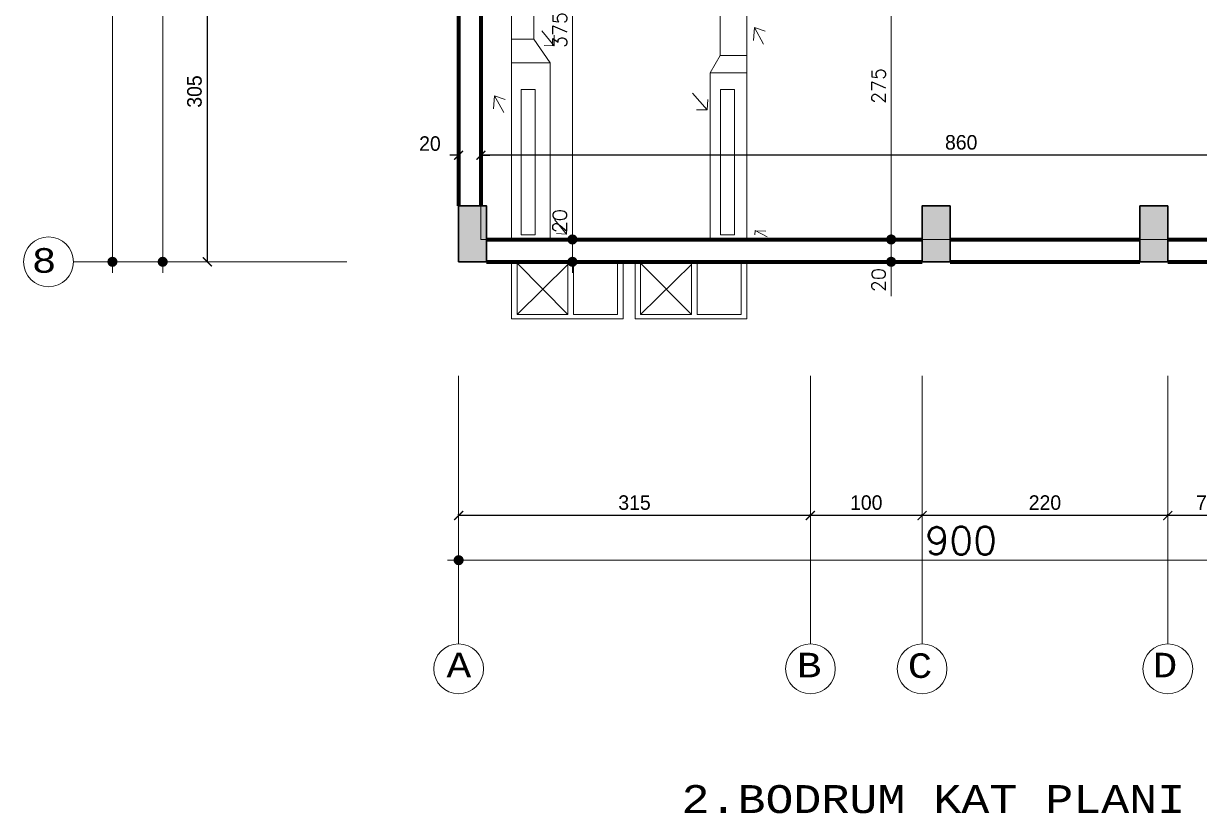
# Model space of a CAD drawing. Header units: millimetres. Extents: x 35860 to 71103, y -11298 to -8385.
# Drawn here: x 40772 to 41825, y -11117 to -10410 of the extents above; entities that cross this region are included whole.
import ezdxf

# ---------------------------------------------------------------- set-up
doc = ezdxf.new("R2010")
doc.units = ezdxf.units.MM
doc.header["$MEASUREMENT"] = 0
doc.layers.get('0').update_dxf_attribs({"lineweight": 15})
doc.layers.get('Defpoints').update_dxf_attribs({"lineweight": 20})
for name, color, linetype, lineweight in [('03_Yazı', 1, 'Continuous', 30), ('07', 3, 'Continuous', 70), ('Aks&Tefriş', 5, 'Continuous', 20), ('Kolon', 6, 'Continuous', 30), ('Ölçü', 140, 'Continuous', 20)]:
    doc.layers.add(name, color=color, linetype=linetype, lineweight=lineweight)
doc.layers.add('Lay_X', color=45, linetype='Continuous', lineweight=13, plot=False)
doc.styles.add('0', font='txt.shx')
doc.styles.add('C', font='')
doc.styles.get('C').set_extended_font_data('Courier New Tur')
doc.dimstyles.new('2', dxfattribs={"dimtxt": 12.5, "dimasz": 1, "dimexe": 0, "dimexo": 0, "dimgap": 5, "dimtad": 1, "dimdec": 0, "dimlfac": -1, "dimzin": 12, "dimdsep": 46, "dimtxsty": '0', "dimblk": 'DOT', "dimcen": 2.5, "dimse1": 1, "dimse2": 1, "dimclrd": 256, "dimclrt": 1, "dimadec": 0, "dimazin": 0, "dimtfac": 1, "dimtdec": 0, "dimtmove": 0, "dimatfit": 0, "dimldrblk": 'DOT', "dimfxl": 1, "dimtolj": 1, "dimtzin": 0, "dimlwd": -1, "dimarcsym": 0})
doc.dimstyles.new('5', dxfattribs={"dimtxt": 25, "dimasz": 1, "dimexe": 0, "dimexo": 0, "dimgap": 5, "dimtad": 1, "dimdec": 0, "dimlfac": -1, "dimzin": 12, "dimdsep": 46, "dimtxsty": '0', "dimblk": 'DOT', "dimcen": 2.5, "dimse1": 1, "dimse2": 1, "dimclrd": 256, "dimclrt": 1, "dimadec": 8, "dimazin": 0, "dimtfac": 1, "dimtdec": 0, "dimtmove": 0, "dimatfit": 0, "dimldrblk": 'DOT', "dimfxl": 1, "dimtolj": 1, "dimtzin": 0, "dimlwd": -1, "dimarcsym": 0})
doc.dimstyles.new('STANDART', dxfattribs={"dimtxt": 13, "dimasz": 8, "dimexe": 1.25, "dimexo": 0.625, "dimgap": 5, "dimtad": 1, "dimdec": 0, "dimrnd": 5, "dimzin": 1, "dimdsep": 46, "dimtxsty": 'Standard', "dimblk1": 'ARCHTICK', "dimblk2": 'ARCHTICK', "dimsah": 1, "dimcen": 2.5, "dimclrd": 256, "dimclre": 256, "dimclrt": 1, "dimadec": 0, "dimazin": 0, "dimtfac": 1, "dimtdec": 0, "dimtofl": 0, "dimtmove": 1, "dimatfit": 0, "dimldrblk": 'ARCHTICK', "dimfxl": 1, "dimtolj": 1, "dimtzin": 0, "dimarcsym": 0})

# ---------------------------------------------------------------- blocks, each defined once
blk = doc.blocks.new('_ARCHTICK')
at = {"color": 0, "linetype": 'ByBlock', "const_width": 0.15}
blk.add_lwpolyline([(-0.5, -0.5), (0.5, 0.5)], dxfattribs=at)
blk = doc.blocks.new('*D16')
at = {"layer": 'Defpoints', "color": 0, "transparency": 16777216}
for p in [(41161.8, -10528), (41161.8, -10528), (41181.8, -10528)]:
    blk.add_point(p, dxfattribs=at)
at = {"layer": 'Ölçü', "lineweight": -2, "transparency": 16777216}
for p, q in [((41161.8, -10528), (41153.8, -10528)), ((41161.8, -10528.6), (41161.8, -10529.2)), ((41181.8, -10528), (41189.8, -10528))]:
    blk.add_line(p, q, dxfattribs=at)
at = {"layer": 'Ölçü', "lineweight": -2, "transparency": 16777216, "xscale": 8, "yscale": 8, "zscale": 8}
blk.add_blockref('_ARCHTICK', (41161.8, -10528), dxfattribs=at)
at = {"layer": 'Ölçü', "lineweight": -2, "transparency": 16777216, "xscale": 8, "yscale": 8, "zscale": 8, "rotation": 180}
blk.add_blockref('_ARCHTICK', (41181.8, -10528), dxfattribs=at)
at = {"layer": 'Ölçü', "color": 1, "transparency": 16777216, "insert": (41136.1, -10517.6), "char_height": 13, "attachment_point": 5}
blk.add_mtext('\\A1;20', dxfattribs=at)
blk = doc.blocks.new('*D20')
at = {"layer": 'Defpoints', "color": 0, "transparency": 16777216}
for p in [(41181.8, -10528), (41181.8, -10528), (42041.8, -10528)]:
    blk.add_point(p, dxfattribs=at)
at = {"layer": 'Ölçü', "lineweight": -2, "transparency": 16777216}
for p, q in [((42041.8, -10528), (41181.8, -10528)), ((41181.8, -10528.6), (41181.8, -10529.3))]:
    blk.add_line(p, q, dxfattribs=at)
at = {"layer": 'Ölçü', "lineweight": -2, "transparency": 16777216, "xscale": 8, "yscale": 8, "zscale": 8, "rotation": 180}
blk.add_blockref('_ARCHTICK', (41181.8, -10528), dxfattribs=at)
at = {"layer": 'Ölçü', "lineweight": -2, "transparency": 16777216, "xscale": 8, "yscale": 8, "zscale": 8}
blk.add_blockref('_ARCHTICK', (42041.8, -10528), dxfattribs=at)
at = {"layer": 'Ölçü', "color": 1, "transparency": 16777216, "insert": (41611.8, -10516.5), "char_height": 13, "attachment_point": 5}
blk.add_mtext('\\A1;860', dxfattribs=at)
blk = doc.blocks.new('DOT')
at = {"color": 0}
blk.add_line((-10, 0), (10, 0), dxfattribs=at)
at = {"color": 0, "const_width": 4.5}
blk.add_lwpolyline([(-2.25, 0, 1), (2.25, 0, 1)], format="xyb", close=True, dxfattribs=at)
blk = doc.blocks.new('*D326')
at = {"layer": 'Aks&Tefriş', "transparency": 16777216}
blk.add_line((42060.8, -10890.6), (41162.8, -10890.6), dxfattribs=at)
at = {"layer": 'Defpoints', "color": 0, "transparency": 16777216}
for p in [(41161.8, -10890.6), (41161.8, -10890.6), (42061.8, -10890.6)]:
    blk.add_point(p, dxfattribs=at)
at = {"layer": 'Aks&Tefriş', "transparency": 16777216, "rotation": 180}
blk.add_blockref('DOT', (41161.8, -10890.6), dxfattribs=at)
at = {"layer": 'Aks&Tefriş', "transparency": 16777216}
blk.add_blockref('DOT', (42061.8, -10890.6), dxfattribs=at)
at = {"layer": 'Aks&Tefriş', "color": 1, "transparency": 16777216, "insert": (41611.8, -10873.1), "char_height": 25, "attachment_point": 5, "style": '0'}
blk.add_mtext('\\A1;900', dxfattribs=at)
blk = doc.blocks.new('*D328')
at = {"layer": 'Aks&Tefriş', "lineweight": -2, "transparency": 16777216}
for p, q in [((41796.8, -10850), (41796.8, -10849.4)), ((41866.8, -10850.6), (41796.8, -10850.6))]:
    blk.add_line(p, q, dxfattribs=at)
at = {"layer": 'Defpoints', "color": 0, "transparency": 16777216}
for p in [(41796.8, -10850.6), (41796.8, -10850.6), (41866.8, -10850.6)]:
    blk.add_point(p, dxfattribs=at)
at = {"layer": 'Aks&Tefriş', "lineweight": -2, "transparency": 16777216, "xscale": 8, "yscale": 8, "zscale": 8, "rotation": 180}
blk.add_blockref('_ARCHTICK', (41796.8, -10850.6), dxfattribs=at)
at = {"layer": 'Aks&Tefriş', "lineweight": -2, "transparency": 16777216, "xscale": 8, "yscale": 8, "zscale": 8}
blk.add_blockref('_ARCHTICK', (41866.8, -10850.6), dxfattribs=at)
at = {"layer": 'Aks&Tefriş', "color": 1, "transparency": 16777216, "insert": (41831.8, -10839.1), "char_height": 13, "attachment_point": 5}
blk.add_mtext('\\A1;70', dxfattribs=at)
blk = doc.blocks.new('*D329')
at = {"layer": 'Aks&Tefriş', "lineweight": -2, "transparency": 16777216}
for p, q in [((41576.8, -10850), (41576.8, -10849.4)), ((41796.8, -10850.6), (41576.8, -10850.6))]:
    blk.add_line(p, q, dxfattribs=at)
at = {"layer": 'Defpoints', "color": 0, "transparency": 16777216}
for p in [(41576.8, -10850.6), (41576.8, -10850.6), (41796.8, -10850.6)]:
    blk.add_point(p, dxfattribs=at)
at = {"layer": 'Aks&Tefriş', "lineweight": -2, "transparency": 16777216, "xscale": 8, "yscale": 8, "zscale": 8, "rotation": 180}
blk.add_blockref('_ARCHTICK', (41576.8, -10850.6), dxfattribs=at)
at = {"layer": 'Aks&Tefriş', "lineweight": -2, "transparency": 16777216, "xscale": 8, "yscale": 8, "zscale": 8}
blk.add_blockref('_ARCHTICK', (41796.8, -10850.6), dxfattribs=at)
at = {"layer": 'Aks&Tefriş', "color": 1, "transparency": 16777216, "insert": (41686.8, -10839.1), "char_height": 13, "attachment_point": 5}
blk.add_mtext('\\A1;220', dxfattribs=at)
blk = doc.blocks.new('*D330')
at = {"layer": 'Aks&Tefriş', "lineweight": -2, "transparency": 16777216}
for p, q in [((41476.8, -10850), (41476.8, -10849.4)), ((41576.8, -10850.6), (41476.8, -10850.6))]:
    blk.add_line(p, q, dxfattribs=at)
at = {"layer": 'Defpoints', "color": 0, "transparency": 16777216}
for p in [(41476.8, -10850.6), (41476.8, -10850.6), (41576.8, -10850.6)]:
    blk.add_point(p, dxfattribs=at)
at = {"layer": 'Aks&Tefriş', "lineweight": -2, "transparency": 16777216, "xscale": 8, "yscale": 8, "zscale": 8, "rotation": 180}
blk.add_blockref('_ARCHTICK', (41476.8, -10850.6), dxfattribs=at)
at = {"layer": 'Aks&Tefriş', "lineweight": -2, "transparency": 16777216, "xscale": 8, "yscale": 8, "zscale": 8}
blk.add_blockref('_ARCHTICK', (41576.8, -10850.6), dxfattribs=at)
at = {"layer": 'Aks&Tefriş', "color": 1, "transparency": 16777216, "insert": (41526.8, -10839.1), "char_height": 13, "attachment_point": 5}
blk.add_mtext('\\A1;100', dxfattribs=at)
blk = doc.blocks.new('*D331')
at = {"layer": 'Aks&Tefriş', "lineweight": -2, "transparency": 16777216}
for p, q in [((41161.8, -10850), (41161.8, -10849.4)), ((41476.8, -10850.6), (41161.8, -10850.6))]:
    blk.add_line(p, q, dxfattribs=at)
at = {"layer": 'Defpoints', "color": 0, "transparency": 16777216}
for p in [(41161.8, -10850.6), (41161.8, -10850.6), (41476.8, -10850.6)]:
    blk.add_point(p, dxfattribs=at)
at = {"layer": 'Aks&Tefriş', "lineweight": -2, "transparency": 16777216, "xscale": 8, "yscale": 8, "zscale": 8, "rotation": 180}
blk.add_blockref('_ARCHTICK', (41161.8, -10850.6), dxfattribs=at)
at = {"layer": 'Aks&Tefriş', "lineweight": -2, "transparency": 16777216, "xscale": 8, "yscale": 8, "zscale": 8}
blk.add_blockref('_ARCHTICK', (41476.8, -10850.6), dxfattribs=at)
at = {"layer": 'Aks&Tefriş', "color": 1, "transparency": 16777216, "insert": (41319.3, -10839.1), "char_height": 13, "attachment_point": 5}
blk.add_mtext('\\A1;315', dxfattribs=at)
blk = doc.blocks.new('*D338')
at = {"layer": 'Aks&Tefriş', "transparency": 16777216}
blk.add_line((40896.8, -9334.4), (40896.8, -10622.4), dxfattribs=at)
at = {"layer": 'Defpoints', "color": 0, "transparency": 16777216}
for p in [(40896.8, -9333.4), (40896.8, -10623.4), (40896.8, -10623.4)]:
    blk.add_point(p, dxfattribs=at)
at = {"layer": 'Aks&Tefriş', "transparency": 16777216}
for p, rotation in [((40896.8, -9333.4), 90), ((40896.8, -10623.4), 270)]:
    blk.add_blockref('DOT', p, dxfattribs=dict(at, rotation=rotation))
at = {"layer": 'Aks&Tefriş', "color": 1, "transparency": 16777216, "insert": (40879.3, -9978.4), "char_height": 25, "attachment_point": 5, "rotation": 90, "style": '0'}
blk.add_mtext('\\A1;1290', dxfattribs=at)
blk = doc.blocks.new('*D339')
at = {"layer": 'Aks&Tefriş', "lineweight": -2, "transparency": 16777216}
for p, q in [((40936.2, -10318.4), (40935.5, -10318.4)), ((40936.8, -10623.4), (40936.8, -10318.4))]:
    blk.add_line(p, q, dxfattribs=at)
at = {"layer": 'Defpoints', "color": 0, "transparency": 16777216}
for p in [(40936.8, -10318.4), (40936.8, -10318.4), (40936.8, -10623.4)]:
    blk.add_point(p, dxfattribs=at)
at = {"layer": 'Aks&Tefriş', "lineweight": -2, "transparency": 16777216, "xscale": 8, "yscale": 8, "zscale": 8}
for p, rotation in [((40936.8, -10318.4), 90), ((40936.8, -10623.4), 270)]:
    blk.add_blockref('_ARCHTICK', p, dxfattribs=dict(at, rotation=rotation))
at = {"layer": 'Aks&Tefriş', "color": 1, "transparency": 16777216, "insert": (40925.3, -10470.9), "char_height": 13, "attachment_point": 5, "rotation": 90}
blk.add_mtext('\\A1;305', dxfattribs=at)
blk = doc.blocks.new('*D350')
at = {"layer": 'Aks&Tefriş', "transparency": 16777216}
blk.add_line((40851.8, -8714.4), (40851.8, -10622.4), dxfattribs=at)
at = {"layer": 'Defpoints', "color": 0, "transparency": 16777216}
for p in [(40851.8, -8713.4), (40851.8, -10623.4), (40851.8, -10623.4)]:
    blk.add_point(p, dxfattribs=at)
at = {"layer": 'Aks&Tefriş', "transparency": 16777216}
for p, rotation in [((40851.8, -8713.4), 90), ((40851.8, -10623.4), 270)]:
    blk.add_blockref('DOT', p, dxfattribs=dict(at, rotation=rotation))
at = {"layer": 'Aks&Tefriş', "color": 1, "transparency": 16777216, "insert": (40834.3, -9668.4), "char_height": 25, "attachment_point": 5, "rotation": 90, "style": '0'}
blk.add_mtext('\\A1;1910', dxfattribs=at)
blk = doc.blocks.new('*D519')
at = {"layer": 'Defpoints', "color": 0, "transparency": 16777216}
for p in [(41263.7, -10603.4), (41264.7, -10603.4), (41264.7, -10623.4)]:
    blk.add_point(p, dxfattribs=at)
at = {"layer": 'Ölçü', "transparency": 16777216}
for p, q in [((41263.7, -10602.4), (41263.7, -10572.7)), ((41263.7, -10623.4), (41263.7, -10603.4)), ((41263.7, -10624.4), (41263.7, -10625.4))]:
    blk.add_line(p, q, dxfattribs=at)
for p, rotation in [((41263.7, -10603.4), 270), ((41263.7, -10623.4), 90)]:
    blk.add_blockref('DOT', p, dxfattribs=dict(at, rotation=rotation))
at = {"layer": 'Ölçü', "color": 1, "transparency": 16777216, "insert": (41252.4, -10587), "char_height": 12.5, "attachment_point": 5, "rotation": 90, "style": '0'}
blk.add_mtext('\\A1;20', dxfattribs=at)
blk = doc.blocks.new('*D520')
at = {"layer": 'Defpoints', "color": 0, "transparency": 16777216}
for p in [(41263.7, -10228.4), (41294.1, -10228.4), (41264.7, -10603.4)]:
    blk.add_point(p, dxfattribs=at)
at = {"layer": 'Ölçü', "transparency": 16777216}
blk.add_line((41263.7, -10602.4), (41263.7, -10229.4), dxfattribs=at)
for p, rotation in [((41263.7, -10228.4), 90), ((41263.7, -10603.4), 270)]:
    blk.add_blockref('DOT', p, dxfattribs=dict(at, rotation=rotation))
at = {"layer": 'Ölçü', "color": 1, "transparency": 16777216, "insert": (41252.4, -10415.9), "char_height": 12.5, "attachment_point": 5, "rotation": 90, "style": '0'}
blk.add_mtext('\\A1;375', dxfattribs=at)
blk = doc.blocks.new('*D1056')
at = {"layer": 'Defpoints', "color": 0, "transparency": 16777216}
for p in [(41549.1, -10328.4), (41576.8, -10328.4), (41186.8, -10603.4)]:
    blk.add_point(p, dxfattribs=at)
at = {"layer": 'Ölçü', "transparency": 16777216}
blk.add_line((41549.1, -10602.4), (41549.1, -10329.4), dxfattribs=at)
for p, rotation in [((41549.1, -10328.4), 90), ((41549.1, -10603.4), 270)]:
    blk.add_blockref('DOT', p, dxfattribs=dict(at, rotation=rotation))
at = {"layer": 'Ölçü', "color": 1, "transparency": 16777216, "insert": (41537.9, -10465.9), "char_height": 12.5, "attachment_point": 5, "rotation": 90, "style": '0'}
blk.add_mtext('\\A1;275', dxfattribs=at)
blk = doc.blocks.new('*D1059')
at = {"layer": 'Defpoints', "color": 0, "transparency": 16777216}
for p in [(41549.1, -10603.4), (41549.1, -10623.4), (41549.1, -10623.4)]:
    blk.add_point(p, dxfattribs=at)
at = {"layer": 'Ölçü', "transparency": 16777216}
for p, q in [((41549.1, -10602.4), (41549.1, -10601.4)), ((41549.1, -10603.4), (41549.1, -10623.4)), ((41549.1, -10624.4), (41549.1, -10654.2))]:
    blk.add_line(p, q, dxfattribs=at)
for p, rotation in [((41549.1, -10603.4), 270), ((41549.1, -10623.4), 90)]:
    blk.add_blockref('DOT', p, dxfattribs=dict(at, rotation=rotation))
at = {"layer": 'Ölçü', "color": 1, "transparency": 16777216, "insert": (41537.9, -10639.8), "char_height": 12.5, "attachment_point": 5, "rotation": 90, "style": '0'}
blk.add_mtext('\\A1;20', dxfattribs=at)

msp = doc.modelspace()

# ---------------------------------------------------------------- hatches: boundary and pattern name
h = msp.add_hatch()
h.set_pattern_fill('ANSI33', color=256, scale=30, style=0)
h.set_pattern_definition([(45, (-175, 0), (-5.3033009, 5.3033009), []), (45, (-169.697, 0), (-5.3033009, 5.3033009), [3.75, -1.875])])
h.paths.add_polyline_path([(41161.8, -9384.5), (41161.8, -9333.4), (41186.8, -9334.5), (41186.8, -9384.5)])
h.paths.add_polyline_path([(41576.8, -9402.8), (41576.8, -9351.7), (41601.8, -9352.8), (41601.8, -9402.8)])
h.paths.add_polyline_path([(42036.8, -9423.1), (42036.8, -9372), (42061.8, -9373.1), (42061.8, -9423.1)])
h.paths.add_polyline_path([(42061.8, -9983.4), (42001.8, -9983.4), (42001.8, -10013.4), (42061.8, -10013.4)])
h.paths.add_polyline_path([(42036.8, -9628.4), (42061.8, -9628.4), (42061.8, -9678.4), (42036.8, -9678.4)])
h.paths.add_polyline_path([(41601.8, -9638.4), (41601.8, -9678.4), (41576.8, -9678.4), (41576.8, -9638.4)])
h.paths.add_polyline_path([(41211.8, -9678.4), (41161.8, -9678.4), (41161.8, -9653.4), (41211.8, -9653.4)])
h.paths.add_polyline_path([(41201.8, -9893.4), (41161.8, -9893.4), (41161.8, -9923.4), (41201.8, -9923.4)])
h.paths.add_polyline_path([(41186.8, -10623.4), (41186.8, -10573.4), (41161.8, -10573.4), (41161.8, -10623.4)])
h.paths.add_polyline_path([(42036.8, -10368.4), (42061.8, -10368.4), (42061.8, -10318.4), (42036.8, -10318.4)])
h.paths.add_polyline_path([(41601.8, -10368.4), (41601.8, -10318.4), (41576.8, -10318.4), (41576.8, -10368.4)])
h.paths.add_polyline_path([(41501.8, -10138.4), (41476.8, -10138.4), (41476.8, -10073.4), (41501.8, -10073.4)])
h.paths.add_polyline_path([(41501.8, -9923.4), (41501.8, -9858.4), (41476.8, -9858.4), (41476.8, -9923.4)])
h.paths.add_polyline_path([(41771.8, -9873.4), (41771.8, -9878.4), (41776.8, -9878.4), (41866.8, -9878.4), (41866.8, -9858.4), (41771.8, -9858.4)])
h.paths.add_polyline_path([(41771.8, -10133.4), (41771.8, -10118.4), (41866.8, -10118.4), (41866.8, -10138.4), (41771.8, -10138.4)])
h.paths.add_polyline_path([(41211.8, -10318.4), (41161.8, -10318.4), (41161.8, -10343.4), (41211.8, -10343.4)])
h.paths.add_polyline_path([(41771.8, -10623.4), (41796.8, -10623.4), (41796.8, -10573.4), (41771.8, -10573.4)])
h.paths.add_polyline_path([(42036.8, -10623.4), (42061.8, -10623.4), (42061.8, -10573.4), (42036.8, -10573.4)])
h.paths.add_polyline_path([(41601.8, -10623.4), (41601.8, -10573.4), (41576.8, -10573.4), (41576.8, -10623.4)])

# ---------------------------------------------------------------- linework, layer by layer
for p, q in [((41419.8, -10603.4), (41419.8, -10116.5)), ((41396.1, -10194.9), (41396.1, -10438.6)), ((41209.1, -10603.4), (41209.1, -10231.9)), ((41229.2, -10231.9), (41229.2, -10424.1)), ((41426.6, -10413.6), (41425.8, -10425.2)), ((41434.8, -10428.5), (41426.6, -10413.6)), ((41426.6, -10413.6), (41436.2, -10416.9)), ((41229.2, -10424.1), (41209.1, -10424.1)), ((41243.8, -10445.3), (41229.2, -10424.1)), ((41247.2, -10430), (41236.4, -10416.7)), ((41247.2, -10430), (41247.3, -10420.5)), ((41247.2, -10430), (41238.3, -10429.6)), ((41209.1, -10445.3), (41243.8, -10445.3)), ((41243.8, -10445.3), (41243.8, -10603.4)), ((41243.8, -10445.3), (41243.8, -10445.3)), ((41387.1, -10454.3), (41396.1, -10438.6)), ((41396.1, -10438.6), (41419.8, -10438.6)), ((41419.8, -10454.3), (41387.1, -10454.3)), ((41387.1, -10454.3), (41387.1, -10603.4)), ((41193.9, -10474.7), (41193.1, -10486.3)), ((41202.2, -10489.6), (41193.9, -10474.7)), ((41193.9, -10474.7), (41203.6, -10478)), ((41384.3, -10487.3), (41371.1, -10472.4)), ((41384.3, -10487.3), (41374.9, -10487.2)), ((41384.3, -10487.3), (41385, -10478.2)), ((41258.3, -10598.6), (41247.5, -10585.4)), ((41258.3, -10598.6), (41258.4, -10589.2)), ((41258.3, -10598.6), (41249.4, -10598.2)), ((41427.4, -10595.4), (41426.9, -10599.3)), ((41438.1, -10601.1), (41427.4, -10595.4)), ((41428, -10595.6), (41437, -10596)), ((41209.1, -10674.6), (41209.1, -10624.6)), ((41214.1, -10670.5), (41214.1, -10624.6)), ((41214.1, -10624.6), (41259.7, -10670.5)), ((41259.7, -10670.5), (41259.7, -10624.6)), ((41264.7, -10670.5), (41264.7, -10624.6)), ((41304.1, -10670.5), (41304.1, -10624.6)), ((41309.1, -10625.8), (41309.1, -10624.6)), ((41319.8, -10674.6), (41319.8, -10624.6)), ((41324.8, -10670.5), (41324.8, -10624.6)), ((41324.8, -10624.6), (41370.4, -10670.5)), ((41370.4, -10670.5), (41370.4, -10624.6)), ((41375.4, -10670.5), (41375.4, -10624.6)), ((41414.8, -10670.5), (41414.8, -10624.6)), ((41419.8, -10625.8), (41419.8, -10624.6)), ((41259.7, -10625.8), (41214.1, -10670.5)), ((41309.1, -10674.6), (41309.1, -10625.8)), ((41370.4, -10625.8), (41324.8, -10670.5)), ((41419.8, -10674.6), (41419.8, -10625.8)), ((41309.1, -10674.6), (41209.1, -10674.6)), ((41259.7, -10670.5), (41214.1, -10670.5)), ((41304.1, -10670.5), (41264.7, -10670.5)), ((41419.8, -10674.6), (41319.8, -10674.6)), ((41370.4, -10670.5), (41324.8, -10670.5)), ((41414.8, -10670.5), (41375.4, -10670.5))]:
    msp.add_line(p, q)
for points in [[(41230.2, -10469.1), (41217.7, -10469.1), (41217.7, -10599.1), (41230.2, -10599.1)], [(41408.8, -10469.1), (41396.3, -10469.1), (41396.3, -10599.1), (41408.8, -10599.1)]]:
    msp.add_lwpolyline(points, close=True)
at = {"layer": '07'}
for p, q in [((41161.8, -10343.4), (41161.8, -10573.4)), ((41181.8, -10343.4), (41181.8, -10573.7)), ((41186.8, -10603.4), (41576.8, -10603.4)), ((41601.8, -10603.4), (41771.8, -10603.4)), ((41796.8, -10603.4), (42036.8, -10603.4)), ((41186.8, -10623.4), (41576.8, -10623.4)), ((41601.8, -10623.4), (41771.8, -10623.4)), ((41796.8, -10623.4), (42036.8, -10623.4))]:
    msp.add_line(p, q, dxfattribs=at)
at = {"layer": 'Aks&Tefriş'}
for p, q in [((41061.8, -10623.4), (40816.8, -10623.4)), ((41161.8, -10725.6), (41161.8, -10965.6)), ((41476.8, -10725.6), (41476.8, -10965.6)), ((41576.8, -10725.6), (41576.8, -10965.6)), ((41796.8, -10725.6), (41796.8, -10965.6))]:
    msp.add_line(p, q, dxfattribs=at)
for centre in [(40794.5, -10623.4), (41161.8, -10987.9), (41476.8, -10987.9), (41576.8, -10987.9), (41796.8, -10987.9)]:
    msp.add_circle(centre, 22.3, dxfattribs=at)
at = {"layer": 'Kolon'}
for points in [[(41186.8, -10623.4), (41186.8, -10573.4), (41161.8, -10573.4), (41161.8, -10623.4), (41161.8, -10623.4)], [(41601.8, -10623.4), (41601.8, -10573.4), (41576.8, -10573.4), (41576.8, -10573.4), (41576.8, -10623.4), (41576.8, -10623.4)], [(41771.8, -10623.4), (41796.8, -10623.4), (41796.8, -10623.4), (41796.8, -10573.4), (41771.8, -10573.4)]]:
    msp.add_lwpolyline(points, close=True, dxfattribs=at)
at = {"layer": 'Lay_X'}
msp.add_lwpolyline([(42041.7, -10138.4), (42041.8, -10603.4), (41181.8, -10603.4), (41181.8, -10023.4), (41476.8, -10023.4), (41476.8, -10138.4), (41491.8, -10138.4)], close=True, dxfattribs=at)

# ---------------------------------------------------------------- texts
at = {"layer": '03_Yazı', "style": 'C'}
for s, height, p in [('8', 22, (40779.6, -10633.2)), ('A', 22, (41151, -10995.5)), ('B', 22, (41464.7, -10995.5)), ('C', 22, (41563.9, -10996)), ('D', 22, (41783.3, -10995.5)), ('2.BODRUM KAT PLANI Ö:1/50', 25, (41361.4, -11117))]:
    msp.add_text(s, height=height, dxfattribs=at).set_placement(p)

# ---------------------------------------------------------------- dimensions: what is measured, and where the dimension line sits
at = {"layer": 'Aks&Tefriş'}
for base, p1, p2, angle, picture, middle in [((40851.8, -10623.4), (40851.8, -8713.4), (40851.8, -10623.4), 90, '*D350', (40834.3, -9668.4)), ((40896.8, -10623.4), (40896.8, -9333.4), (40896.8, -10623.4), 90, '*D338', (40879.3, -9978.4)), ((41161.8, -10890.6), (42061.8, -10890.6), (41161.8, -10890.6), 180, '*D326', (41611.8, -10873.1))]:
    dim = msp.add_linear_dim(base=base, p1=p1, p2=p2, angle=angle, dimstyle='5', dxfattribs=at)
    dim.commit()
    dim.dimension.update_dxf_attribs({"geometry": picture, "text_midpoint": middle})
for base, p1, p2, angle, picture, middle in [((40936.8, -10318.4), (40936.8, -10623.4), (40936.8, -10318.4), 90, '*D339', (40925.3, -10470.9)), ((41161.8, -10850.6), (41476.8, -10850.6), (41161.8, -10850.6), 180, '*D331', (41319.3, -10839.1)), ((41476.8, -10850.6), (41576.8, -10850.6), (41476.8, -10850.6), 180, '*D330', (41526.8, -10839.1)), ((41576.8, -10850.6), (41796.8, -10850.6), (41576.8, -10850.6), 180, '*D329', (41686.8, -10839.1)), ((41796.8, -10850.6), (41866.8, -10850.6), (41796.8, -10850.6), 180, '*D328', (41831.8, -10839.1))]:
    dim = msp.add_linear_dim(base=base, p1=p1, p2=p2, angle=angle, dimstyle='STANDART', override={"dimse1": 1}, dxfattribs=at)
    dim.commit()
    dim.dimension.update_dxf_attribs({"geometry": picture, "text_midpoint": middle})
at = {"layer": 'Ölçü'}
for base, p1, p2, picture, middle in [((41263.7, -10228.4), (41264.7, -10603.4), (41294.1, -10228.4), '*D520', (41252.4, -10415.9)), ((41549.1, -10328.4), (41186.8, -10603.4), (41576.8, -10328.4), '*D1056', (41537.9, -10465.9)), ((41263.7, -10603.4), (41264.7, -10623.4), (41264.7, -10603.4), '*D519', (41252.4, -10587)), ((41549.1, -10623.4), (41549.1, -10603.4), (41549.1, -10623.4), '*D1059', (41537.9, -10639.8))]:
    dim = msp.add_linear_dim(base=base, p1=p1, p2=p2, angle=90, dimstyle='2', dxfattribs=at)
    dim.commit()
    dim.dimension.update_dxf_attribs({"geometry": picture, "text_midpoint": middle})
dim = msp.add_linear_dim(base=(41181.8, -10528), p1=(42041.8, -10528), p2=(41181.8, -10528), angle=180, dimstyle='STANDART', override={"dimse1": 1}, dxfattribs=at)
dim.commit()
dim.dimension.update_dxf_attribs({"geometry": '*D20', "text_midpoint": (41611.8, -10516.5)})
dim = msp.add_linear_dim(base=(41161.8, -10528), p1=(41181.8, -10528), p2=(41161.8, -10528), angle=180, dimstyle='STANDART', override={"dimse1": 1}, dxfattribs=at)
dim.commit()
dim.dimension.update_dxf_attribs({"geometry": '*D16', "text_midpoint": (41136.1, -10529.1), "dimtype": 160})

doc.saveas('drawing.dxf')
